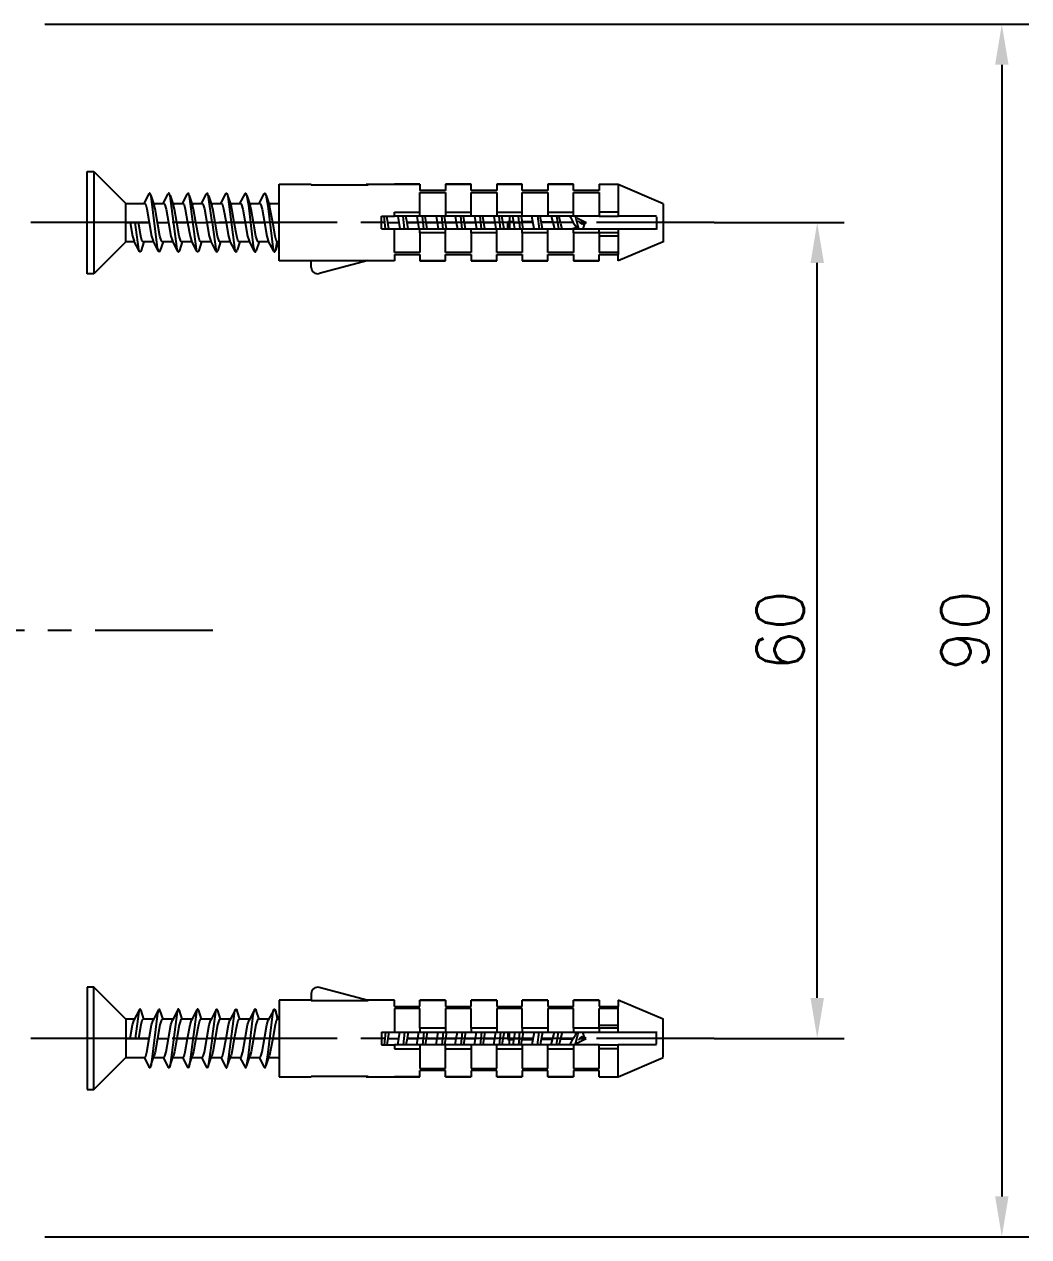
# Model space of a CAD drawing. Extents: x 6213 to 6633, y -3703 to -3406.
# Drawn here: x 6395.8 to 6470.4, y -3618.2 to -3528.2 of the extents above; entities that cross this region are included whole.
import ezdxf

# ---------------------------------------------------------------- set-up
doc = ezdxf.new("R2010")
doc.units = 0
doc.header["$LTSCALE"] = 7
doc.header["$MEASUREMENT"] = 0
doc.linetypes.add('CENTER', pattern=[2, 1.25, -0.25, 0.25, -0.25])
doc.layers.get('0').update_dxf_attribs({"color": 2, "linetype": 'CONTINUOUS'})
for name, color, linetype in [('CENTER', 1, 'CENTER'), ('D', 2, 'CONTINUOUS'), ('IGES_LEVEL_0_-_VISIBLE', 253, 'CONTINUOUS'), ('IGES_LEVEL_0_-_VISIBLETAN2', 253, 'CONTINUOUS')]:
    doc.layers.add(name, color=color, linetype=linetype)
doc.styles.add('GHS', font='romans', dxfattribs={"bigfont": 'ghs'})

msp = doc.modelspace()

# ---------------------------------------------------------------- linework, layer by layer
at = {"color": 1, "linetype": 'CENTER'}
for p, q in [((6447.078, -3542.917), (6380.934, -3542.917)), ((6447.078, -3603.474), (6380.934, -3603.474))]:
    msp.add_line(p, q, dxfattribs=at)
at = {"layer": 'CENTER'}
msp.add_line((6409.853, -3573.196), (6275.77, -3573.196), dxfattribs=at)
at = {"layer": 'D'}
for p, q in [((6397.369, -3528.196), (6470.434, -3528.196)), ((6468.434, -3531.196), (6468.434, -3615.196)), ((6447.078, -3542.917), (6456.726, -3542.917)), ((6454.726, -3600.474), (6454.726, -3545.917)), ((6447.078, -3603.474), (6456.726, -3603.474)), ((6397.369, -3618.196), (6470.434, -3618.196))]:
    msp.add_line(p, q, dxfattribs=at)
for points in [[(6467.934, -3531.196), (6468.934, -3531.196), (6468.434, -3528.196)], [(6454.226, -3545.917), (6455.226, -3545.917), (6454.726, -3542.917)], [(6454.226, -3600.474), (6455.226, -3600.474), (6454.726, -3603.474)], [(6467.934, -3615.196), (6468.934, -3615.196), (6468.434, -3618.196)]]:
    msp.add_solid(points, dxfattribs=at)
at = {"layer": 'IGES_LEVEL_0_-_VISIBLE', "color": 0}
for p, q in [((6400.528, -3539.117), (6401.003, -3539.117)), ((6400.528, -3546.717), (6400.528, -3539.117)), ((6401.003, -3539.117), (6403.378, -3541.492)), ((6401.003, -3539.117), (6401.003, -3546.717)), ((6414.778, -3540.067), (6417.153, -3540.067)), ((6414.778, -3545.767), (6414.778, -3540.067)), ((6417.153, -3540.107), (6421.385, -3540.107)), ((6421.236, -3540.067), (6425.228, -3540.067)), ((6425.228, -3540.07), (6423.328, -3540.07)), ((6425.228, -3540.067), (6425.228, -3540.542)), ((6427.128, -3540.542), (6425.228, -3540.542)), ((6427.128, -3540.067), (6429.028, -3540.067)), ((6427.128, -3540.067), (6427.128, -3540.542)), ((6429.028, -3540.07), (6427.128, -3540.07)), ((6429.028, -3540.542), (6429.028, -3540.067)), ((6430.928, -3540.542), (6429.028, -3540.542)), ((6430.928, -3540.067), (6432.828, -3540.067)), ((6430.928, -3540.067), (6430.928, -3540.542)), ((6432.828, -3540.07), (6430.928, -3540.07)), ((6432.828, -3540.542), (6432.828, -3540.067)), ((6434.728, -3540.542), (6432.828, -3540.542)), ((6434.728, -3540.067), (6436.628, -3540.067)), ((6434.728, -3540.067), (6434.728, -3540.542)), ((6436.628, -3540.07), (6434.728, -3540.07)), ((6436.628, -3540.542), (6436.628, -3540.067)), ((6438.528, -3540.542), (6436.628, -3540.542)), ((6438.528, -3540.067), (6439.953, -3540.067)), ((6438.528, -3540.067), (6438.528, -3540.542)), ((6438.528, -3540.07), (6439.953, -3540.07)), ((6439.953, -3540.067), (6443.278, -3541.492)), ((6439.953, -3540.067), (6439.953, -3542.153)), ((6403.378, -3541.492), (6404.773, -3541.492)), ((6403.378, -3542.917), (6403.378, -3541.492)), ((6403.378, -3541.492), (6404.773, -3541.492)), ((6403.378, -3542.917), (6403.378, -3541.492)), ((6404.738, -3541.492), (6405.113, -3540.78)), ((6404.738, -3541.492), (6405.113, -3540.78)), ((6405.249, -3540.9), (6405.498, -3541.659)), ((6405.442, -3541.492), (6406.198, -3541.492)), ((6406.164, -3541.492), (6406.54, -3540.776)), ((6406.674, -3540.902), (6406.923, -3541.661)), ((6406.866, -3541.492), (6407.623, -3541.492)), ((6407.589, -3541.492), (6407.964, -3540.78)), ((6408.1, -3540.901), (6408.347, -3541.657)), ((6408.292, -3541.492), (6409.048, -3541.492)), ((6409.013, -3541.492), (6409.388, -3540.781)), ((6409.791, -3542.917), (6409.511, -3540.857)), ((6409.525, -3540.9), (6409.773, -3541.657)), ((6409.717, -3541.492), (6410.473, -3541.492)), ((6410.438, -3541.492), (6410.813, -3540.78)), ((6410.949, -3540.899), (6411.198, -3541.659)), ((6411.142, -3541.492), (6411.898, -3541.492)), ((6411.864, -3541.492), (6412.24, -3540.776)), ((6412.374, -3540.902), (6412.623, -3541.661)), ((6412.566, -3541.492), (6413.323, -3541.492)), ((6413.289, -3541.492), (6413.664, -3540.78)), ((6413.8, -3540.901), (6414.047, -3541.657)), ((6413.992, -3541.492), (6414.748, -3541.492)), ((6414.748, -3541.492), (6414.778, -3541.505)), ((6425.228, -3540.685), (6427.128, -3540.685)), ((6425.228, -3542.153), (6425.228, -3540.685)), ((6427.128, -3540.685), (6427.128, -3542.153)), ((6429.028, -3540.685), (6430.928, -3540.685)), ((6429.028, -3542.153), (6429.028, -3540.685)), ((6430.928, -3540.685), (6430.928, -3542.153)), ((6432.828, -3540.685), (6434.728, -3540.685)), ((6432.828, -3542.153), (6432.828, -3540.685)), ((6434.728, -3540.685), (6434.728, -3542.153)), ((6436.628, -3540.685), (6438.528, -3540.685)), ((6436.628, -3542.153), (6436.628, -3540.685)), ((6438.528, -3540.685), (6438.528, -3542.153)), ((6423.328, -3542.442), (6423.328, -3542.153)), ((6423.328, -3542.153), (6425.228, -3542.153)), ((6425.228, -3542.442), (6425.228, -3542.153)), ((6427.128, -3542.153), (6429.028, -3542.153)), ((6427.128, -3542.153), (6427.128, -3542.442)), ((6429.028, -3542.442), (6429.028, -3542.153)), ((6430.928, -3542.153), (6432.828, -3542.153)), ((6430.928, -3542.153), (6430.928, -3542.442)), ((6432.828, -3542.442), (6432.828, -3542.153)), ((6434.728, -3542.153), (6436.628, -3542.153)), ((6434.728, -3542.153), (6434.728, -3542.442)), ((6436.628, -3542.442), (6436.628, -3542.153)), ((6439.953, -3542.153), (6438.528, -3542.153)), ((6438.528, -3542.153), (6438.528, -3542.442)), ((6439.953, -3542.153), (6439.953, -3542.442)), ((6443.278, -3541.532), (6443.278, -3544.382)), ((6403.378, -3544.342), (6403.378, -3542.917)), ((6403.378, -3544.342), (6403.378, -3542.917)), ((6403.704, -3542.917), (6404.319, -3542.917)), ((6404.091, -3542.918), (6403.704, -3542.917)), ((6403.704, -3542.917), (6404.319, -3542.917)), ((6404.091, -3542.918), (6403.704, -3542.917)), ((6404.319, -3542.917), (6404.091, -3542.918)), ((6404.319, -3542.917), (6404.091, -3542.918)), ((6409.791, -3542.917), (6410.1, -3545.053)), ((6422.378, -3543.392), (6422.378, -3542.442)), ((6422.378, -3542.442), (6423.328, -3542.442)), ((6422.665, -3543.392), (6422.566, -3542.442)), ((6422.844, -3542.917), (6422.766, -3542.442)), ((6422.921, -3543.392), (6422.844, -3542.917)), ((6425.228, -3542.442), (6423.328, -3542.442)), ((6423.577, -3542.442), (6423.654, -3542.917)), ((6423.654, -3542.917), (6423.731, -3543.392)), ((6424.09, -3543.392), (6423.991, -3542.442)), ((6424.269, -3542.917), (6424.191, -3542.442)), ((6424.346, -3543.392), (6424.269, -3542.917)), ((6425.002, -3542.442), (6425.079, -3542.917)), ((6425.079, -3542.917), (6425.156, -3543.392)), ((6427.128, -3542.442), (6425.228, -3542.442)), ((6425.515, -3543.392), (6425.416, -3542.442)), ((6425.694, -3542.917), (6425.616, -3542.442)), ((6425.771, -3543.392), (6425.694, -3542.917)), ((6426.427, -3542.442), (6426.504, -3542.917)), ((6426.504, -3542.917), (6426.581, -3543.392)), ((6426.891, -3542.918), (6426.841, -3542.442)), ((6426.94, -3543.392), (6426.891, -3542.918)), ((6427.119, -3542.917), (6427.041, -3542.442)), ((6427.196, -3543.392), (6427.119, -3542.917)), ((6429.028, -3542.442), (6427.128, -3542.442)), ((6427.852, -3542.442), (6427.929, -3542.917)), ((6427.929, -3542.917), (6428.006, -3543.392)), ((6428.365, -3543.392), (6428.266, -3542.442)), ((6428.544, -3542.917), (6428.466, -3542.442)), ((6428.621, -3543.392), (6428.544, -3542.917)), ((6430.928, -3542.442), (6429.028, -3542.442)), ((6429.277, -3542.442), (6429.354, -3542.917)), ((6429.354, -3542.917), (6429.431, -3543.392)), ((6429.79, -3543.392), (6429.691, -3542.442)), ((6429.969, -3542.917), (6429.891, -3542.442)), ((6430.046, -3543.392), (6429.969, -3542.917)), ((6430.702, -3542.442), (6430.779, -3542.917)), ((6430.779, -3542.917), (6430.856, -3543.392)), ((6432.828, -3542.442), (6430.928, -3542.442)), ((6431.215, -3543.392), (6431.116, -3542.442)), ((6431.759, -3543.392), (6431.759, -3542.828)), ((6431.759, -3542.828), (6432.19, -3542.828)), ((6431.878, -3542.917), (6431.878, -3543.392)), ((6432.204, -3542.917), (6431.878, -3542.917)), ((6432.204, -3542.917), (6432.127, -3542.442)), ((6432.281, -3543.392), (6432.204, -3542.917)), ((6432.591, -3542.917), (6432.541, -3542.442)), ((6432.591, -3542.917), (6432.64, -3543.392)), ((6432.741, -3542.442), (6432.819, -3542.917)), ((6432.805, -3542.83), (6433.615, -3542.836)), ((6433.629, -3542.917), (6432.819, -3542.917)), ((6432.896, -3543.392), (6432.819, -3542.917)), ((6434.728, -3542.442), (6432.828, -3542.442)), ((6433.715, -3543.392), (6433.545, -3542.442)), ((6433.963, -3542.442), (6434.068, -3543.392)), ((6434.329, -3543.392), (6434.16, -3542.442)), ((6434.231, -3542.842), (6435.076, -3542.855)), ((6435.091, -3542.917), (6434.244, -3542.917)), ((6436.628, -3542.442), (6434.728, -3542.442)), ((6434.977, -3542.442), (6435.091, -3542.917)), ((6435.091, -3542.917), (6435.214, -3543.392)), ((6435.376, -3542.442), (6435.507, -3543.392)), ((6435.656, -3542.866), (6436.583, -3542.887)), ((6436.598, -3542.917), (6435.669, -3542.917)), ((6436.851, -3543.274), (6436.58, -3543.392)), ((6436.598, -3542.917), (6436.746, -3543.146)), ((6438.528, -3542.442), (6436.628, -3542.442)), ((6436.936, -3543.392), (6436.746, -3543.146)), ((6436.871, -3542.569), (6437.578, -3542.917)), ((6437, -3542.802), (6436.994, -3542.792)), ((6437.089, -3542.917), (6437, -3542.802)), ((6437.076, -3542.901), (6437.577, -3542.917)), ((6437.577, -3542.917), (6437.089, -3542.917)), ((6437.434, -3542.993), (6437.314, -3543.392)), ((6437.578, -3542.917), (6437.434, -3542.993)), ((6438.528, -3542.442), (6439.953, -3542.442)), ((6442.803, -3542.442), (6439.953, -3542.442)), ((6442.803, -3542.482), (6442.803, -3543.432)), ((6422.378, -3543.392), (6423.328, -3543.392)), ((6423.328, -3545.149), (6423.328, -3543.392)), ((6423.328, -3543.392), (6425.228, -3543.392)), ((6425.228, -3543.682), (6425.228, -3543.392)), ((6425.228, -3543.392), (6427.128, -3543.392)), ((6425.228, -3543.682), (6425.228, -3545.149)), ((6427.128, -3543.682), (6425.228, -3543.682)), ((6427.128, -3543.682), (6427.128, -3543.392)), ((6427.128, -3543.392), (6429.028, -3543.392)), ((6427.128, -3545.149), (6427.128, -3543.682)), ((6429.028, -3543.682), (6429.028, -3543.392)), ((6429.028, -3543.392), (6430.928, -3543.392)), ((6429.028, -3543.682), (6429.028, -3545.149)), ((6430.928, -3543.682), (6429.028, -3543.682)), ((6430.928, -3543.682), (6430.928, -3543.392)), ((6430.928, -3543.392), (6432.828, -3543.392)), ((6430.928, -3545.149), (6430.928, -3543.682)), ((6432.828, -3543.682), (6432.828, -3543.392)), ((6432.828, -3543.392), (6434.728, -3543.392)), ((6432.828, -3543.682), (6432.828, -3545.149)), ((6434.728, -3543.682), (6432.828, -3543.682)), ((6434.728, -3543.682), (6434.728, -3543.392)), ((6434.728, -3543.392), (6436.628, -3543.392)), ((6434.728, -3545.149), (6434.728, -3543.682)), ((6436.628, -3543.682), (6436.628, -3543.392)), ((6436.628, -3543.392), (6438.528, -3543.392)), ((6436.628, -3543.682), (6436.628, -3545.149)), ((6438.528, -3543.682), (6436.628, -3543.682)), ((6438.528, -3543.682), (6438.528, -3543.392)), ((6438.528, -3543.392), (6439.953, -3543.392)), ((6438.528, -3543.682), (6438.528, -3543.913)), ((6439.953, -3543.682), (6438.528, -3543.682)), ((6438.528, -3543.913), (6438.528, -3545.149)), ((6438.528, -3543.913), (6439.953, -3543.913)), ((6439.953, -3543.392), (6439.953, -3543.682)), ((6439.953, -3543.392), (6442.803, -3543.392)), ((6439.953, -3543.682), (6439.953, -3543.913)), ((6439.953, -3543.913), (6439.953, -3545.149)), ((6403.378, -3544.342), (6401.003, -3546.717)), ((6403.378, -3544.342), (6401.003, -3546.717)), ((6404.026, -3544.342), (6403.378, -3544.342)), ((6404.026, -3544.342), (6403.378, -3544.342)), ((6404.4, -3545.053), (6403.99, -3544.275)), ((6404.4, -3545.053), (6403.99, -3544.275)), ((6404.73, -3544.342), (6404.523, -3544.979)), ((6404.73, -3544.342), (6404.523, -3544.979)), ((6405.451, -3544.342), (6404.675, -3544.342)), ((6405.451, -3544.342), (6404.675, -3544.342)), ((6405.826, -3545.057), (6405.417, -3544.278)), ((6406.155, -3544.342), (6405.948, -3544.977)), ((6406.877, -3544.342), (6406.1, -3544.342)), ((6407.248, -3545.049), (6406.842, -3544.276)), ((6407.58, -3544.342), (6407.371, -3544.982)), ((6408.302, -3544.342), (6407.525, -3544.342)), ((6408.67, -3545.042), (6408.265, -3544.274)), ((6409.005, -3544.342), (6408.797, -3544.981)), ((6409.726, -3544.342), (6408.95, -3544.342)), ((6410.1, -3545.053), (6409.69, -3544.275)), ((6410.43, -3544.342), (6410.223, -3544.979)), ((6411.151, -3544.342), (6410.375, -3544.342)), ((6411.526, -3545.057), (6411.117, -3544.278)), ((6411.855, -3544.342), (6411.648, -3544.977)), ((6412.577, -3544.342), (6411.8, -3544.342)), ((6412.948, -3545.05), (6412.542, -3544.276)), ((6413.28, -3544.342), (6413.071, -3544.982)), ((6414.002, -3544.342), (6413.225, -3544.342)), ((6414.369, -3545.041), (6413.965, -3544.274)), ((6414.705, -3544.342), (6414.497, -3544.981)), ((6414.778, -3544.342), (6414.65, -3544.342)), ((6443.278, -3544.342), (6439.953, -3545.767)), ((6417.153, -3545.767), (6414.778, -3545.767)), ((6417.153, -3546.242), (6417.153, -3545.727)), ((6417.153, -3545.727), (6421.385, -3545.727)), ((6421.385, -3545.727), (6417.751, -3546.701)), ((6423.328, -3545.767), (6421.236, -3545.767)), ((6425.228, -3545.149), (6423.328, -3545.149)), ((6423.328, -3545.292), (6423.328, -3545.767)), ((6423.328, -3545.292), (6425.228, -3545.292)), ((6425.228, -3545.292), (6425.228, -3545.767)), ((6425.228, -3545.765), (6427.128, -3545.765)), ((6427.128, -3545.767), (6425.228, -3545.767)), ((6429.028, -3545.149), (6427.128, -3545.149)), ((6427.128, -3545.292), (6429.028, -3545.292)), ((6427.128, -3545.767), (6427.128, -3545.292)), ((6429.028, -3545.292), (6429.028, -3545.767)), ((6429.028, -3545.765), (6430.928, -3545.765)), ((6430.928, -3545.767), (6429.028, -3545.767)), ((6432.828, -3545.149), (6430.928, -3545.149)), ((6430.928, -3545.767), (6430.928, -3545.292)), ((6430.928, -3545.292), (6432.828, -3545.292)), ((6432.828, -3545.292), (6432.828, -3545.767)), ((6432.828, -3545.765), (6434.728, -3545.765)), ((6434.728, -3545.767), (6432.828, -3545.767)), ((6436.628, -3545.149), (6434.728, -3545.149)), ((6434.728, -3545.767), (6434.728, -3545.292)), ((6434.728, -3545.292), (6436.628, -3545.292)), ((6436.628, -3545.292), (6436.628, -3545.767)), ((6436.628, -3545.765), (6438.528, -3545.765)), ((6438.528, -3545.767), (6436.628, -3545.767)), ((6439.953, -3545.149), (6438.528, -3545.149)), ((6438.528, -3545.292), (6439.953, -3545.292)), ((6438.528, -3545.767), (6438.528, -3545.292)), ((6439.953, -3545.149), (6439.953, -3545.292)), ((6439.953, -3545.767), (6439.953, -3545.292)), ((6401.003, -3546.717), (6400.528, -3546.717)), ((6401.003, -3546.717), (6400.528, -3546.717)), ((6401.003, -3599.674), (6400.528, -3599.674)), ((6401.003, -3599.674), (6400.528, -3599.674)), ((6400.528, -3599.674), (6400.528, -3607.274)), ((6403.378, -3602.049), (6401.003, -3599.674)), ((6403.378, -3602.049), (6401.003, -3599.674)), ((6401.003, -3607.274), (6401.003, -3599.674)), ((6421.385, -3600.664), (6417.751, -3599.691)), ((6417.153, -3600.624), (6414.778, -3600.624)), ((6414.778, -3600.624), (6414.778, -3606.324)), ((6417.153, -3600.149), (6417.153, -3600.664)), ((6417.153, -3600.664), (6421.385, -3600.664)), ((6423.328, -3600.624), (6421.236, -3600.624)), ((6423.328, -3601.099), (6423.328, -3600.624)), ((6427.128, -3600.624), (6425.228, -3600.624)), ((6425.228, -3601.099), (6425.228, -3600.624)), ((6425.228, -3600.627), (6427.128, -3600.627)), ((6427.128, -3600.624), (6427.128, -3601.099)), ((6430.928, -3600.624), (6429.028, -3600.624)), ((6429.028, -3601.099), (6429.028, -3600.624)), ((6429.028, -3600.627), (6430.928, -3600.627)), ((6430.928, -3600.624), (6430.928, -3601.099)), ((6434.728, -3600.624), (6432.828, -3600.624)), ((6432.828, -3601.099), (6432.828, -3600.624)), ((6432.828, -3600.627), (6434.728, -3600.627)), ((6434.728, -3600.624), (6434.728, -3601.099)), ((6438.528, -3600.624), (6436.628, -3600.624)), ((6436.628, -3601.099), (6436.628, -3600.624)), ((6436.628, -3600.627), (6438.528, -3600.627)), ((6438.528, -3600.624), (6438.528, -3601.099)), ((6443.278, -3602.049), (6439.953, -3600.624)), ((6439.953, -3600.624), (6439.953, -3601.099)), ((6404.4, -3601.338), (6403.99, -3602.117)), ((6404.4, -3601.338), (6403.99, -3602.117)), ((6404.73, -3602.049), (6404.523, -3601.412)), ((6404.73, -3602.049), (6404.523, -3601.412)), ((6405.826, -3601.334), (6405.417, -3602.113)), ((6406.155, -3602.049), (6405.948, -3601.415)), ((6407.248, -3601.343), (6406.842, -3602.115)), ((6407.58, -3602.049), (6407.371, -3601.41)), ((6408.67, -3601.349), (6408.265, -3602.117)), ((6409.005, -3602.049), (6408.797, -3601.41)), ((6410.1, -3601.338), (6409.69, -3602.117)), ((6409.791, -3603.474), (6410.1, -3601.339)), ((6410.43, -3602.049), (6410.223, -3601.412)), ((6411.526, -3601.335), (6411.117, -3602.113)), ((6411.855, -3602.049), (6411.648, -3601.415)), ((6412.948, -3601.342), (6412.542, -3602.115)), ((6413.28, -3602.049), (6413.071, -3601.41)), ((6414.369, -3601.351), (6413.965, -3602.117)), ((6414.705, -3602.049), (6414.497, -3601.41)), ((6423.328, -3601.099), (6425.228, -3601.099)), ((6423.328, -3601.242), (6423.328, -3602.999)), ((6425.228, -3601.242), (6423.328, -3601.242)), ((6425.228, -3602.71), (6425.228, -3601.242)), ((6427.128, -3601.099), (6429.028, -3601.099)), ((6427.128, -3601.242), (6427.128, -3602.71)), ((6429.028, -3601.242), (6427.128, -3601.242)), ((6429.028, -3602.71), (6429.028, -3601.242)), ((6430.928, -3601.099), (6432.828, -3601.099)), ((6430.928, -3601.242), (6430.928, -3602.71)), ((6432.828, -3601.242), (6430.928, -3601.242)), ((6432.828, -3602.71), (6432.828, -3601.242)), ((6434.728, -3601.099), (6436.628, -3601.099)), ((6434.728, -3601.242), (6434.728, -3602.71)), ((6436.628, -3601.242), (6434.728, -3601.242)), ((6436.628, -3602.71), (6436.628, -3601.242)), ((6438.528, -3601.099), (6439.953, -3601.099)), ((6438.528, -3602.479), (6438.528, -3601.242)), ((6439.953, -3601.242), (6438.528, -3601.242)), ((6439.953, -3601.242), (6439.953, -3601.099)), ((6439.953, -3602.479), (6439.953, -3601.242)), ((6404.026, -3602.049), (6403.378, -3602.049)), ((6403.378, -3602.049), (6403.378, -3603.474)), ((6404.026, -3602.049), (6403.378, -3602.049)), ((6403.378, -3602.049), (6403.378, -3603.474)), ((6405.451, -3602.049), (6404.675, -3602.049)), ((6405.451, -3602.049), (6404.675, -3602.049)), ((6406.877, -3602.049), (6406.1, -3602.049)), ((6408.302, -3602.049), (6407.525, -3602.049)), ((6409.726, -3602.049), (6408.95, -3602.049)), ((6411.151, -3602.049), (6410.375, -3602.049)), ((6412.577, -3602.049), (6411.8, -3602.049)), ((6414.002, -3602.049), (6413.225, -3602.049)), ((6414.778, -3602.049), (6414.65, -3602.049)), ((6438.528, -3602.479), (6439.953, -3602.479)), ((6438.528, -3602.71), (6438.528, -3602.479)), ((6439.953, -3602.71), (6439.953, -3602.479)), ((6443.278, -3604.86), (6443.278, -3602.01)), ((6403.378, -3603.474), (6403.378, -3604.899)), ((6403.378, -3603.474), (6403.378, -3604.899)), ((6403.704, -3603.474), (6404.319, -3603.474)), ((6404.091, -3603.474), (6403.704, -3603.474)), ((6403.704, -3603.474), (6404.319, -3603.474)), ((6404.091, -3603.474), (6403.704, -3603.474)), ((6404.319, -3603.474), (6404.091, -3603.474)), ((6404.319, -3603.474), (6404.091, -3603.474)), ((6409.791, -3603.474), (6409.511, -3605.534)), ((6422.378, -3602.999), (6423.328, -3602.999)), ((6422.378, -3602.999), (6422.378, -3603.949)), ((6422.665, -3602.999), (6422.566, -3603.949)), ((6422.844, -3603.474), (6422.766, -3603.949)), ((6422.921, -3602.999), (6422.844, -3603.474)), ((6423.328, -3602.999), (6425.228, -3602.999)), ((6423.577, -3603.949), (6423.654, -3603.474)), ((6423.654, -3603.474), (6423.731, -3602.999)), ((6424.09, -3602.999), (6423.991, -3603.949)), ((6424.269, -3603.474), (6424.191, -3603.949)), ((6424.346, -3602.999), (6424.269, -3603.474)), ((6425.002, -3603.949), (6425.079, -3603.474)), ((6425.079, -3603.474), (6425.156, -3602.999)), ((6425.228, -3602.71), (6425.228, -3602.999)), ((6427.128, -3602.71), (6425.228, -3602.71)), ((6425.228, -3602.999), (6427.128, -3602.999)), ((6425.515, -3602.999), (6425.416, -3603.949)), ((6425.694, -3603.474), (6425.616, -3603.949)), ((6425.771, -3602.999), (6425.694, -3603.474)), ((6426.427, -3603.949), (6426.504, -3603.475)), ((6426.504, -3603.475), (6426.581, -3602.999)), ((6426.891, -3603.473), (6426.841, -3603.949)), ((6426.94, -3602.999), (6426.891, -3603.473)), ((6427.119, -3603.474), (6427.041, -3603.949)), ((6427.196, -3602.999), (6427.119, -3603.474)), ((6427.128, -3602.71), (6427.128, -3602.999)), ((6427.128, -3602.999), (6429.028, -3602.999)), ((6427.852, -3603.949), (6427.929, -3603.474)), ((6427.929, -3603.474), (6428.006, -3602.999)), ((6428.365, -3602.999), (6428.266, -3603.949)), ((6428.544, -3603.474), (6428.466, -3603.949)), ((6428.621, -3602.999), (6428.544, -3603.474)), ((6429.028, -3602.71), (6429.028, -3602.999)), ((6430.928, -3602.71), (6429.028, -3602.71)), ((6429.028, -3602.999), (6430.928, -3602.999)), ((6429.277, -3603.949), (6429.354, -3603.474)), ((6429.354, -3603.474), (6429.431, -3602.999)), ((6429.79, -3602.999), (6429.691, -3603.949)), ((6429.969, -3603.474), (6429.891, -3603.949)), ((6430.046, -3602.999), (6429.969, -3603.474)), ((6430.702, -3603.949), (6430.779, -3603.474)), ((6430.779, -3603.474), (6430.856, -3602.999)), ((6430.928, -3602.71), (6430.928, -3602.999)), ((6430.928, -3602.999), (6432.828, -3602.999)), ((6431.215, -3602.999), (6431.116, -3603.949)), ((6431.759, -3602.999), (6431.759, -3603.564)), ((6431.759, -3603.564), (6432.19, -3603.564)), ((6431.878, -3603.474), (6431.878, -3602.999)), ((6432.204, -3603.474), (6431.878, -3603.474)), ((6432.204, -3603.475), (6432.127, -3603.949)), ((6432.281, -3602.999), (6432.204, -3603.474)), ((6432.591, -3603.474), (6432.541, -3603.949)), ((6432.591, -3603.474), (6432.64, -3602.999)), ((6432.741, -3603.949), (6432.819, -3603.474)), ((6432.805, -3603.562), (6433.615, -3603.556)), ((6432.896, -3602.999), (6432.819, -3603.474)), ((6433.629, -3603.474), (6432.819, -3603.474)), ((6432.828, -3602.71), (6432.828, -3602.999)), ((6434.728, -3602.71), (6432.828, -3602.71)), ((6432.828, -3602.999), (6434.728, -3602.999)), ((6433.715, -3602.999), (6433.545, -3603.949)), ((6433.963, -3603.949), (6434.068, -3602.999)), ((6434.329, -3602.999), (6434.16, -3603.949)), ((6434.231, -3603.549), (6435.076, -3603.537)), ((6435.091, -3603.474), (6434.244, -3603.474)), ((6434.728, -3602.71), (6434.728, -3602.999)), ((6434.728, -3602.999), (6436.628, -3602.999)), ((6434.977, -3603.949), (6435.091, -3603.474)), ((6435.091, -3603.474), (6435.214, -3602.999)), ((6435.376, -3603.949), (6435.507, -3602.999)), ((6435.656, -3603.526), (6436.583, -3603.504)), ((6436.598, -3603.474), (6435.669, -3603.474)), ((6436.851, -3603.117), (6436.58, -3602.999)), ((6436.598, -3603.474), (6436.746, -3603.246)), ((6436.628, -3602.71), (6436.628, -3602.999)), ((6438.528, -3602.71), (6436.628, -3602.71)), ((6436.628, -3602.999), (6438.528, -3602.999)), ((6436.936, -3602.999), (6436.746, -3603.246)), ((6436.871, -3603.823), (6437.578, -3603.474)), ((6437, -3603.59), (6436.994, -3603.599)), ((6437.089, -3603.474), (6437, -3603.59)), ((6437.076, -3603.49), (6437.577, -3603.474)), ((6437.577, -3603.474), (6437.089, -3603.474)), ((6437.434, -3603.399), (6437.314, -3602.999)), ((6437.578, -3603.474), (6437.434, -3603.399)), ((6438.528, -3602.71), (6438.528, -3602.999)), ((6439.953, -3602.71), (6438.528, -3602.71)), ((6438.528, -3602.999), (6439.953, -3602.999)), ((6439.953, -3602.999), (6439.953, -3602.71)), ((6439.953, -3602.999), (6442.803, -3602.999)), ((6442.803, -3603.91), (6442.803, -3602.96)), ((6422.378, -3603.949), (6423.328, -3603.949)), ((6423.328, -3603.949), (6423.328, -3604.239)), ((6425.228, -3603.949), (6423.328, -3603.949)), ((6423.328, -3604.239), (6425.228, -3604.239)), ((6427.128, -3603.949), (6425.228, -3603.949)), ((6425.228, -3603.949), (6425.228, -3604.239)), ((6425.228, -3604.239), (6425.228, -3605.707)), ((6429.028, -3603.949), (6427.128, -3603.949)), ((6427.128, -3604.239), (6427.128, -3603.949)), ((6427.128, -3604.239), (6429.028, -3604.239)), ((6427.128, -3605.707), (6427.128, -3604.239)), ((6430.928, -3603.949), (6429.028, -3603.949)), ((6429.028, -3603.949), (6429.028, -3604.239)), ((6429.028, -3604.239), (6429.028, -3605.707)), ((6432.828, -3603.949), (6430.928, -3603.949)), ((6430.928, -3604.239), (6430.928, -3603.949)), ((6430.928, -3604.239), (6432.828, -3604.239)), ((6430.928, -3605.707), (6430.928, -3604.239)), ((6434.728, -3603.949), (6432.828, -3603.949)), ((6432.828, -3603.949), (6432.828, -3604.239)), ((6432.828, -3604.239), (6432.828, -3605.707)), ((6436.628, -3603.949), (6434.728, -3603.949)), ((6434.728, -3604.239), (6434.728, -3603.949)), ((6434.728, -3604.239), (6436.628, -3604.239)), ((6434.728, -3605.707), (6434.728, -3604.239)), ((6438.528, -3603.949), (6436.628, -3603.949)), ((6436.628, -3603.949), (6436.628, -3604.239)), ((6436.628, -3604.239), (6436.628, -3605.707)), ((6438.528, -3603.949), (6439.953, -3603.949)), ((6438.528, -3604.239), (6438.528, -3603.949)), ((6439.953, -3604.239), (6438.528, -3604.239)), ((6438.528, -3605.707), (6438.528, -3604.239)), ((6439.953, -3604.239), (6439.953, -3603.949)), ((6442.803, -3603.949), (6439.953, -3603.949)), ((6439.953, -3606.324), (6439.953, -3604.239)), ((6401.003, -3607.274), (6403.378, -3604.899)), ((6403.378, -3604.899), (6404.773, -3604.899)), ((6403.378, -3604.899), (6404.773, -3604.899)), ((6404.738, -3604.899), (6405.113, -3605.612)), ((6404.738, -3604.899), (6405.113, -3605.612)), ((6405.249, -3605.492), (6405.498, -3604.732)), ((6405.442, -3604.899), (6406.198, -3604.899)), ((6406.164, -3604.899), (6406.54, -3605.616)), ((6406.674, -3605.49), (6406.923, -3604.73)), ((6406.866, -3604.899), (6407.623, -3604.899)), ((6407.589, -3604.899), (6407.964, -3605.612)), ((6408.1, -3605.491), (6408.347, -3604.734)), ((6408.292, -3604.899), (6409.048, -3604.899)), ((6409.013, -3604.899), (6409.388, -3605.611)), ((6409.525, -3605.491), (6409.773, -3604.734)), ((6409.717, -3604.899), (6410.473, -3604.899)), ((6410.438, -3604.899), (6410.813, -3605.612)), ((6410.949, -3605.492), (6411.198, -3604.732)), ((6411.142, -3604.899), (6411.898, -3604.899)), ((6411.864, -3604.899), (6412.24, -3605.616)), ((6412.374, -3605.49), (6412.623, -3604.73)), ((6412.566, -3604.899), (6413.323, -3604.899)), ((6413.289, -3604.899), (6413.664, -3605.612)), ((6413.8, -3605.491), (6414.047, -3604.734)), ((6413.992, -3604.899), (6414.748, -3604.899)), ((6414.748, -3604.899), (6414.778, -3604.887)), ((6439.953, -3606.324), (6443.278, -3604.899)), ((6417.153, -3606.285), (6421.385, -3606.285)), ((6425.228, -3605.707), (6427.128, -3605.707)), ((6425.228, -3606.324), (6425.228, -3605.849)), ((6427.128, -3605.849), (6425.228, -3605.849)), ((6427.128, -3606.324), (6427.128, -3605.849)), ((6429.028, -3605.707), (6430.928, -3605.707)), ((6430.928, -3605.849), (6429.028, -3605.849)), ((6429.028, -3605.849), (6429.028, -3606.324)), ((6430.928, -3606.324), (6430.928, -3605.849)), ((6432.828, -3605.707), (6434.728, -3605.707)), ((6434.728, -3605.849), (6432.828, -3605.849)), ((6432.828, -3605.849), (6432.828, -3606.324)), ((6434.728, -3606.324), (6434.728, -3605.849)), ((6436.628, -3605.707), (6438.528, -3605.707)), ((6438.528, -3605.849), (6436.628, -3605.849)), ((6436.628, -3605.849), (6436.628, -3606.324)), ((6438.528, -3606.324), (6438.528, -3605.849)), ((6414.778, -3606.324), (6417.153, -3606.324)), ((6421.236, -3606.324), (6425.228, -3606.324)), ((6425.228, -3606.322), (6423.328, -3606.322)), ((6429.028, -3606.322), (6427.128, -3606.322)), ((6427.128, -3606.324), (6429.028, -3606.324)), ((6432.828, -3606.322), (6430.928, -3606.322)), ((6430.928, -3606.324), (6432.828, -3606.324)), ((6436.628, -3606.322), (6434.728, -3606.322)), ((6434.728, -3606.324), (6436.628, -3606.324)), ((6438.528, -3606.322), (6439.953, -3606.322)), ((6438.528, -3606.324), (6439.953, -3606.324)), ((6400.528, -3607.274), (6401.003, -3607.274))]:
    msp.add_line(p, q, dxfattribs=at)
for points in [[(6404.774, -3541.492), (6404.779, -3541.493), (6404.785, -3541.494), (6404.79, -3541.497), (6404.796, -3541.5), (6404.801, -3541.504), (6404.807, -3541.508), (6404.818, -3541.521), (6404.829, -3541.536), (6404.84, -3541.554), (6404.862, -3541.601), (6404.95, -3541.905), (6405.129, -3542.917)], [(6404.774, -3541.492), (6404.779, -3541.493), (6404.785, -3541.494), (6404.79, -3541.497), (6404.796, -3541.5), (6404.801, -3541.504), (6404.807, -3541.508), (6404.818, -3541.521), (6404.829, -3541.536), (6404.84, -3541.554), (6404.862, -3541.601), (6404.95, -3541.905), (6405.129, -3542.917)], [(6405.826, -3545.057), (6405.805, -3545.008), (6405.752, -3544.799), (6405.262, -3540.952), (6405.241, -3540.873), (6405.213, -3540.796), (6405.201, -3540.772), (6405.194, -3540.761), (6405.186, -3540.751), (6405.181, -3540.746), (6405.176, -3540.741), (6405.173, -3540.74), (6405.17, -3540.738), (6405.167, -3540.737), (6405.164, -3540.736), (6405.16, -3540.736), (6405.157, -3540.736), (6405.154, -3540.736), (6405.15, -3540.737), (6405.147, -3540.739), (6405.144, -3540.74), (6405.138, -3540.744), (6405.134, -3540.748), (6405.13, -3540.752), (6405.113, -3540.78)], [(6406.198, -3541.492), (6406.203, -3541.493), (6406.209, -3541.494), (6406.215, -3541.496), (6406.22, -3541.499), (6406.226, -3541.503), (6406.231, -3541.508), (6406.242, -3541.52), (6406.254, -3541.535), (6406.265, -3541.554), (6406.287, -3541.601), (6406.376, -3541.911), (6406.554, -3542.917)], [(6407.371, -3544.982), (6407.345, -3545.051), (6407.335, -3545.069), (6407.329, -3545.078), (6407.323, -3545.087), (6407.318, -3545.092), (6407.313, -3545.096), (6407.31, -3545.098), (6407.304, -3545.1), (6407.298, -3545.101), (6407.293, -3545.1), (6407.29, -3545.099), (6407.285, -3545.097), (6407.279, -3545.093), (6407.273, -3545.088), (6407.267, -3545.083), (6407.262, -3545.076), (6407.257, -3545.069), (6407.243, -3545.039), (6407.199, -3544.899), (6406.682, -3540.936), (6406.638, -3540.796), (6406.626, -3540.772), (6406.619, -3540.76), (6406.611, -3540.75), (6406.605, -3540.744), (6406.598, -3540.738), (6406.595, -3540.736), (6406.591, -3540.735), (6406.586, -3540.734), (6406.581, -3540.734), (6406.575, -3540.735), (6406.573, -3540.737), (6406.567, -3540.74), (6406.562, -3540.744), (6406.555, -3540.751), (6406.54, -3540.776)], [(6407.623, -3541.492), (6407.628, -3541.493), (6407.634, -3541.494), (6407.64, -3541.496), (6407.645, -3541.499), (6407.651, -3541.503), (6407.656, -3541.508), (6407.668, -3541.52), (6407.679, -3541.536), (6407.69, -3541.555), (6407.712, -3541.602), (6407.802, -3541.917), (6407.979, -3542.917)], [(6408.084, -3540.851), (6408.009, -3540.735), (6407.964, -3540.78)], [(6408.797, -3544.981), (6408.774, -3545.042), (6408.764, -3545.065), (6408.757, -3545.075), (6408.748, -3545.085), (6408.743, -3545.09), (6408.737, -3545.095), (6408.734, -3545.096), (6408.731, -3545.098), (6408.725, -3545.099), (6408.722, -3545.099), (6408.719, -3545.099), (6408.715, -3545.098), (6408.712, -3545.096), (6408.706, -3545.093), (6408.7, -3545.088), (6408.694, -3545.082), (6408.688, -3545.075), (6408.678, -3545.061), (6408.664, -3545.029), (6408.624, -3544.9), (6408.152, -3541.153), (6408.084, -3540.851)], [(6409.048, -3541.492), (6409.054, -3541.493), (6409.059, -3541.494), (6409.065, -3541.496), (6409.07, -3541.499), (6409.076, -3541.503), (6409.081, -3541.508), (6409.092, -3541.52), (6409.103, -3541.535), (6409.114, -3541.553), (6409.136, -3541.599), (6409.224, -3541.902), (6409.404, -3542.917)], [(6409.51, -3540.857), (6409.434, -3540.737), (6409.388, -3540.781)], [(6410.474, -3541.492), (6410.479, -3541.493), (6410.485, -3541.494), (6410.49, -3541.497), (6410.496, -3541.5), (6410.501, -3541.504), (6410.507, -3541.508), (6410.518, -3541.521), (6410.529, -3541.536), (6410.54, -3541.554), (6410.562, -3541.601), (6410.65, -3541.905), (6410.829, -3542.917)], [(6410.812, -3540.78), (6410.827, -3540.756), (6410.833, -3540.748), (6410.838, -3540.744), (6410.846, -3540.738), (6410.852, -3540.736), (6410.857, -3540.735), (6410.859, -3540.735), (6410.864, -3540.736), (6410.868, -3540.737), (6410.873, -3540.739), (6410.876, -3540.741), (6410.879, -3540.744), (6410.885, -3540.749), (6410.895, -3540.762), (6410.915, -3540.801), (6410.931, -3540.841), (6410.966, -3540.971), (6411.489, -3544.957), (6411.505, -3545.008), (6411.526, -3545.057)], [(6411.898, -3541.492), (6411.903, -3541.493), (6411.909, -3541.494), (6411.915, -3541.496), (6411.92, -3541.499), (6411.926, -3541.503), (6411.931, -3541.508), (6411.942, -3541.52), (6411.954, -3541.535), (6411.965, -3541.554), (6411.987, -3541.601), (6412.076, -3541.911), (6412.254, -3542.917)], [(6412.24, -3540.776), (6412.284, -3540.733), (6412.359, -3540.855)], [(6412.36, -3540.855), (6412.498, -3541.634), (6412.846, -3544.632), (6412.917, -3544.964), (6412.932, -3545.011), (6412.952, -3545.058), (6412.964, -3545.077), (6412.971, -3545.086), (6412.975, -3545.09), (6412.979, -3545.094), (6412.984, -3545.097), (6412.992, -3545.1), (6412.998, -3545.101), (6413.001, -3545.101), (6413.004, -3545.1), (6413.007, -3545.099), (6413.01, -3545.098), (6413.013, -3545.096), (6413.018, -3545.092), (6413.023, -3545.087), (6413.03, -3545.078), (6413.036, -3545.069), (6413.045, -3545.051), (6413.071, -3544.982)], [(6413.323, -3541.492), (6413.328, -3541.493), (6413.334, -3541.494), (6413.34, -3541.496), (6413.345, -3541.499), (6413.351, -3541.503), (6413.356, -3541.508), (6413.368, -3541.52), (6413.379, -3541.536), (6413.39, -3541.555), (6413.412, -3541.602), (6413.502, -3541.917), (6413.679, -3542.917)], [(6413.664, -3540.78), (6413.709, -3540.735), (6413.784, -3540.851)], [(6413.784, -3540.852), (6413.927, -3541.669), (6414.333, -3544.935), (6414.352, -3544.997), (6414.377, -3545.057), (6414.387, -3545.074), (6414.393, -3545.082), (6414.4, -3545.089), (6414.404, -3545.092), (6414.408, -3545.095), (6414.415, -3545.098), (6414.417, -3545.099), (6414.421, -3545.099), (6414.424, -3545.099), (6414.428, -3545.098), (6414.431, -3545.097), (6414.435, -3545.096), (6414.438, -3545.094), (6414.444, -3545.09), (6414.451, -3545.083), (6414.457, -3545.076), (6414.466, -3545.059), (6414.488, -3545.008), (6414.515, -3544.919), (6414.619, -3544.329)], [(6405.744, -3542.917), (6405.564, -3541.905), (6405.498, -3541.659)], [(6407.169, -3542.917), (6406.991, -3541.911), (6406.923, -3541.66)], [(6408.594, -3542.917), (6408.417, -3541.917), (6408.347, -3541.656)], [(6410.019, -3542.917), (6409.839, -3541.902), (6409.773, -3541.657)], [(6411.444, -3542.917), (6411.264, -3541.905), (6411.198, -3541.659)], [(6412.869, -3542.917), (6412.691, -3541.911), (6412.623, -3541.66)], [(6414.294, -3542.917), (6414.117, -3541.917), (6414.047, -3541.656)], [(6403.704, -3542.917), (6403.884, -3543.931), (6404, -3544.292)], [(6403.704, -3542.917), (6403.884, -3543.931), (6404, -3544.292)], [(6404.523, -3544.979), (6404.5, -3545.04), (6404.489, -3545.063), (6404.482, -3545.073), (6404.473, -3545.083), (6404.468, -3545.089), (6404.462, -3545.093), (6404.459, -3545.095), (6404.456, -3545.096), (6404.453, -3545.097), (6404.45, -3545.098), (6404.447, -3545.098), (6404.444, -3545.097), (6404.44, -3545.097), (6404.437, -3545.095), (6404.431, -3545.092), (6404.425, -3545.087), (6404.419, -3545.081), (6404.413, -3545.074), (6404.403, -3545.06), (6404.389, -3545.029), (6404.354, -3544.917), (6404.091, -3542.918)], [(6404.523, -3544.979), (6404.5, -3545.04), (6404.489, -3545.063), (6404.482, -3545.073), (6404.473, -3545.083), (6404.468, -3545.089), (6404.462, -3545.093), (6404.459, -3545.095), (6404.456, -3545.096), (6404.453, -3545.097), (6404.45, -3545.098), (6404.447, -3545.098), (6404.444, -3545.097), (6404.44, -3545.097), (6404.437, -3545.095), (6404.431, -3545.092), (6404.425, -3545.087), (6404.419, -3545.081), (6404.413, -3545.074), (6404.403, -3545.06), (6404.389, -3545.029), (6404.354, -3544.917), (6404.091, -3542.918)], [(6404.675, -3544.342), (6404.675, -3544.342), (6404.669, -3544.342), (6404.663, -3544.34), (6404.658, -3544.338), (6404.652, -3544.335), (6404.647, -3544.331), (6404.641, -3544.327), (6404.63, -3544.315), (6404.619, -3544.3), (6404.608, -3544.281), (6404.586, -3544.235), (6404.498, -3543.931), (6404.319, -3542.917)], [(6404.675, -3544.342), (6404.675, -3544.342), (6404.669, -3544.342), (6404.663, -3544.34), (6404.658, -3544.338), (6404.652, -3544.335), (6404.647, -3544.331), (6404.641, -3544.327), (6404.63, -3544.315), (6404.619, -3544.3), (6404.608, -3544.281), (6404.586, -3544.235), (6404.498, -3543.931), (6404.319, -3542.917)], [(6405.129, -3542.917), (6405.305, -3543.917), (6405.417, -3544.278)], [(6406.1, -3544.342), (6406.094, -3544.342), (6406.089, -3544.34), (6406.083, -3544.338), (6406.077, -3544.335), (6406.072, -3544.331), (6406.066, -3544.326), (6406.055, -3544.314), (6406.044, -3544.299), (6406.032, -3544.28), (6406.01, -3544.232), (6405.92, -3543.917), (6405.744, -3542.917)], [(6406.554, -3542.917), (6406.732, -3543.924), (6406.842, -3544.278)], [(6407.525, -3544.342), (6407.519, -3544.342), (6407.513, -3544.34), (6407.508, -3544.338), (6407.502, -3544.335), (6407.497, -3544.331), (6407.491, -3544.327), (6407.48, -3544.314), (6407.469, -3544.299), (6407.458, -3544.28), (6407.436, -3544.234), (6407.347, -3543.924), (6407.169, -3542.917)], [(6407.979, -3542.917), (6408.158, -3543.929), (6408.265, -3544.275)], [(6408.95, -3544.342), (6408.948, -3544.342), (6408.943, -3544.341), (6408.937, -3544.34), (6408.932, -3544.338), (6408.926, -3544.335), (6408.921, -3544.331), (6408.915, -3544.326), (6408.904, -3544.314), (6408.893, -3544.298), (6408.882, -3544.28), (6408.86, -3544.233), (6408.773, -3543.929), (6408.594, -3542.917)], [(6409.404, -3542.917), (6409.584, -3543.931), (6409.7, -3544.292)], [(6410.372, -3544.342), (6410.367, -3544.341), (6410.361, -3544.34), (6410.356, -3544.337), (6410.35, -3544.334), (6410.345, -3544.33), (6410.339, -3544.325), (6410.328, -3544.313), (6410.307, -3544.279), (6410.285, -3544.233), (6410.198, -3543.931), (6410.019, -3542.917)], [(6410.829, -3542.917), (6411.005, -3543.917), (6411.117, -3544.278)], [(6411.8, -3544.342), (6411.794, -3544.342), (6411.789, -3544.34), (6411.783, -3544.338), (6411.777, -3544.335), (6411.772, -3544.331), (6411.766, -3544.326), (6411.755, -3544.314), (6411.744, -3544.299), (6411.732, -3544.28), (6411.71, -3544.232), (6411.62, -3543.917), (6411.444, -3542.917)], [(6412.254, -3542.917), (6412.432, -3543.924), (6412.542, -3544.278)], [(6413.225, -3544.342), (6413.219, -3544.342), (6413.213, -3544.34), (6413.208, -3544.338), (6413.202, -3544.335), (6413.197, -3544.331), (6413.191, -3544.327), (6413.18, -3544.314), (6413.169, -3544.299), (6413.158, -3544.28), (6413.136, -3544.234), (6413.047, -3543.924), (6412.869, -3542.917)], [(6413.679, -3542.917), (6413.858, -3543.929), (6413.965, -3544.275)], [(6414.65, -3544.342), (6414.648, -3544.342), (6414.643, -3544.341), (6414.637, -3544.34), (6414.632, -3544.338), (6414.626, -3544.335), (6414.621, -3544.331), (6414.615, -3544.326), (6414.604, -3544.314), (6414.593, -3544.298), (6414.582, -3544.28), (6414.56, -3544.233), (6414.473, -3543.929), (6414.294, -3542.917)], [(6431.471, -3543.392), (6431.429, -3543.14), (6431.316, -3542.442)], [(6435.8, -3543.392), (6435.694, -3543.018), (6435.563, -3542.488), (6435.551, -3542.442)], [(6436.356, -3542.442), (6436.4, -3542.517), (6436.598, -3542.917)], [(6436.759, -3542.442), (6436.794, -3542.597), (6436.939, -3543.218), (6436.989, -3543.392)], [(6437.434, -3542.993), (6437.266, -3543.034), (6437.101, -3542.93), (6437.089, -3542.917)], [(6405.948, -3544.977), (6405.872, -3545.1), (6405.827, -3545.059)], [(6410.101, -3545.053), (6410.147, -3545.097), (6410.223, -3544.979)], [(6411.526, -3545.057), (6411.572, -3545.099), (6411.648, -3544.977)], [(6404.523, -3601.412), (6404.5, -3601.351), (6404.489, -3601.329), (6404.482, -3601.318), (6404.473, -3601.308), (6404.468, -3601.303), (6404.462, -3601.299), (6404.459, -3601.297), (6404.456, -3601.295), (6404.453, -3601.294), (6404.45, -3601.294), (6404.447, -3601.294), (6404.444, -3601.294), (6404.44, -3601.295), (6404.437, -3601.296), (6404.431, -3601.3), (6404.425, -3601.305), (6404.419, -3601.311), (6404.413, -3601.317), (6404.403, -3601.331), (6404.389, -3601.363), (6404.354, -3601.474), (6404.091, -3603.474)], [(6404.523, -3601.412), (6404.5, -3601.351), (6404.489, -3601.329), (6404.482, -3601.318), (6404.473, -3601.308), (6404.468, -3601.303), (6404.462, -3601.299), (6404.459, -3601.297), (6404.456, -3601.295), (6404.453, -3601.294), (6404.45, -3601.294), (6404.447, -3601.294), (6404.444, -3601.294), (6404.44, -3601.295), (6404.437, -3601.296), (6404.431, -3601.3), (6404.425, -3601.305), (6404.419, -3601.311), (6404.413, -3601.317), (6404.403, -3601.331), (6404.389, -3601.363), (6404.354, -3601.474), (6404.091, -3603.474)], [(6405.826, -3601.334), (6405.805, -3601.383), (6405.752, -3601.593), (6405.262, -3605.439), (6405.241, -3605.519), (6405.213, -3605.596), (6405.201, -3605.619), (6405.194, -3605.63), (6405.186, -3605.641), (6405.181, -3605.646), (6405.176, -3605.65), (6405.173, -3605.652), (6405.17, -3605.654), (6405.167, -3605.655), (6405.164, -3605.656), (6405.16, -3605.656), (6405.157, -3605.656), (6405.154, -3605.655), (6405.15, -3605.654), (6405.147, -3605.653), (6405.144, -3605.651), (6405.138, -3605.648), (6405.134, -3605.644), (6405.13, -3605.64), (6405.113, -3605.612)], [(6405.948, -3601.415), (6405.872, -3601.292), (6405.827, -3601.332)], [(6407.371, -3601.409), (6407.345, -3601.341), (6407.335, -3601.322), (6407.329, -3601.313), (6407.323, -3601.305), (6407.318, -3601.3), (6407.313, -3601.296), (6407.31, -3601.294), (6407.304, -3601.291), (6407.298, -3601.291), (6407.293, -3601.292), (6407.29, -3601.293), (6407.285, -3601.295), (6407.279, -3601.298), (6407.273, -3601.303), (6407.267, -3601.309), (6407.262, -3601.315), (6407.257, -3601.322), (6407.243, -3601.353), (6407.199, -3601.493), (6406.682, -3605.455), (6406.638, -3605.596), (6406.626, -3605.62), (6406.619, -3605.631), (6406.611, -3605.642), (6406.605, -3605.648), (6406.598, -3605.653), (6406.595, -3605.655), (6406.591, -3605.657), (6406.586, -3605.658), (6406.581, -3605.658), (6406.575, -3605.656), (6406.573, -3605.655), (6406.567, -3605.652), (6406.562, -3605.648), (6406.555, -3605.64), (6406.54, -3605.615)], [(6408.797, -3601.41), (6408.774, -3601.349), (6408.764, -3601.327), (6408.757, -3601.316), (6408.748, -3601.306), (6408.743, -3601.301), (6408.737, -3601.297), (6408.734, -3601.295), (6408.731, -3601.294), (6408.725, -3601.292), (6408.722, -3601.292), (6408.719, -3601.293), (6408.715, -3601.294), (6408.712, -3601.295), (6408.706, -3601.299), (6408.7, -3601.304), (6408.694, -3601.31), (6408.688, -3601.316), (6408.678, -3601.331), (6408.664, -3601.362), (6408.624, -3601.491), (6408.152, -3605.238), (6408.084, -3605.54)], [(6410.101, -3601.338), (6410.147, -3601.294), (6410.223, -3601.412)], [(6410.812, -3605.612), (6410.827, -3605.636), (6410.833, -3605.643), (6410.838, -3605.648), (6410.846, -3605.653), (6410.852, -3605.655), (6410.857, -3605.656), (6410.859, -3605.656), (6410.864, -3605.656), (6410.868, -3605.654), (6410.873, -3605.652), (6410.876, -3605.65), (6410.879, -3605.648), (6410.885, -3605.642), (6410.895, -3605.629), (6410.915, -3605.591), (6410.931, -3605.551), (6410.966, -3605.42), (6411.489, -3601.434), (6411.505, -3601.384), (6411.526, -3601.335)], [(6411.526, -3601.335), (6411.572, -3601.292), (6411.648, -3601.415)], [(6412.36, -3605.537), (6412.498, -3604.758), (6412.846, -3601.759), (6412.917, -3601.428), (6412.932, -3601.38), (6412.952, -3601.334), (6412.964, -3601.314), (6412.971, -3601.305), (6412.975, -3601.302), (6412.979, -3601.298), (6412.984, -3601.295), (6412.992, -3601.291), (6412.998, -3601.29), (6413.001, -3601.291), (6413.004, -3601.291), (6413.007, -3601.292), (6413.01, -3601.294), (6413.013, -3601.295), (6413.018, -3601.3), (6413.023, -3601.305), (6413.03, -3601.313), (6413.036, -3601.322), (6413.045, -3601.341), (6413.071, -3601.409)], [(6413.784, -3605.54), (6413.927, -3604.722), (6414.333, -3601.457), (6414.352, -3601.394), (6414.377, -3601.334), (6414.387, -3601.318), (6414.393, -3601.31), (6414.4, -3601.303), (6414.404, -3601.299), (6414.408, -3601.296), (6414.415, -3601.293), (6414.417, -3601.293), (6414.421, -3601.292), (6414.424, -3601.293), (6414.428, -3601.293), (6414.431, -3601.294), (6414.435, -3601.296), (6414.438, -3601.297), (6414.444, -3601.302), (6414.451, -3601.308), (6414.457, -3601.316), (6414.466, -3601.332), (6414.488, -3601.383), (6414.515, -3601.473), (6414.619, -3602.063)], [(6403.704, -3603.474), (6403.884, -3602.46), (6404, -3602.1)], [(6403.704, -3603.474), (6403.884, -3602.46), (6404, -3602.1)], [(6404.675, -3602.049), (6404.675, -3602.049), (6404.669, -3602.05), (6404.663, -3602.051), (6404.658, -3602.053), (6404.652, -3602.056), (6404.647, -3602.06), (6404.641, -3602.065), (6404.63, -3602.077), (6404.619, -3602.092), (6404.608, -3602.11), (6404.586, -3602.156), (6404.498, -3602.46), (6404.319, -3603.474)], [(6404.675, -3602.049), (6404.675, -3602.049), (6404.669, -3602.05), (6404.663, -3602.051), (6404.658, -3602.053), (6404.652, -3602.056), (6404.647, -3602.06), (6404.641, -3602.065), (6404.63, -3602.077), (6404.619, -3602.092), (6404.608, -3602.11), (6404.586, -3602.156), (6404.498, -3602.46), (6404.319, -3603.474)], [(6405.129, -3603.474), (6405.305, -3602.475), (6405.417, -3602.113)], [(6406.1, -3602.049), (6406.094, -3602.05), (6406.089, -3602.051), (6406.083, -3602.053), (6406.077, -3602.056), (6406.072, -3602.06), (6406.066, -3602.065), (6406.055, -3602.077), (6406.044, -3602.093), (6406.032, -3602.112), (6406.01, -3602.16), (6405.92, -3602.475), (6405.744, -3603.474)], [(6406.554, -3603.474), (6406.732, -3602.468), (6406.842, -3602.113)], [(6407.525, -3602.049), (6407.519, -3602.05), (6407.513, -3602.051), (6407.508, -3602.053), (6407.502, -3602.056), (6407.497, -3602.06), (6407.491, -3602.065), (6407.48, -3602.077), (6407.469, -3602.092), (6407.458, -3602.111), (6407.436, -3602.158), (6407.347, -3602.468), (6407.169, -3603.474)], [(6407.979, -3603.474), (6408.158, -3602.463), (6408.265, -3602.116)], [(6408.95, -3602.049), (6408.948, -3602.049), (6408.943, -3602.05), (6408.937, -3602.052), (6408.932, -3602.054), (6408.926, -3602.057), (6408.921, -3602.061), (6408.915, -3602.066), (6408.904, -3602.078), (6408.893, -3602.093), (6408.882, -3602.112), (6408.86, -3602.158), (6408.773, -3602.463), (6408.594, -3603.474)], [(6409.404, -3603.474), (6409.584, -3602.46), (6409.7, -3602.1)], [(6410.372, -3602.049), (6410.367, -3602.05), (6410.361, -3602.052), (6410.356, -3602.054), (6410.35, -3602.058), (6410.345, -3602.062), (6410.339, -3602.067), (6410.328, -3602.079), (6410.307, -3602.113), (6410.285, -3602.159), (6410.198, -3602.46), (6410.019, -3603.474)], [(6410.829, -3603.474), (6411.005, -3602.475), (6411.117, -3602.113)], [(6411.8, -3602.049), (6411.794, -3602.05), (6411.789, -3602.051), (6411.783, -3602.053), (6411.777, -3602.056), (6411.772, -3602.06), (6411.766, -3602.065), (6411.755, -3602.077), (6411.744, -3602.093), (6411.732, -3602.112), (6411.71, -3602.16), (6411.62, -3602.475), (6411.444, -3603.474)], [(6412.254, -3603.474), (6412.432, -3602.468), (6412.542, -3602.113)], [(6413.225, -3602.049), (6413.219, -3602.05), (6413.213, -3602.051), (6413.208, -3602.053), (6413.202, -3602.056), (6413.197, -3602.06), (6413.191, -3602.065), (6413.18, -3602.077), (6413.169, -3602.092), (6413.158, -3602.111), (6413.136, -3602.158), (6413.047, -3602.468), (6412.869, -3603.474)], [(6413.679, -3603.474), (6413.858, -3602.463), (6413.965, -3602.116)], [(6414.65, -3602.049), (6414.648, -3602.049), (6414.643, -3602.05), (6414.637, -3602.052), (6414.632, -3602.054), (6414.626, -3602.057), (6414.621, -3602.061), (6414.615, -3602.066), (6414.604, -3602.078), (6414.593, -3602.093), (6414.582, -3602.112), (6414.56, -3602.158), (6414.473, -3602.463), (6414.294, -3603.474)], [(6404.774, -3604.899), (6404.779, -3604.899), (6404.785, -3604.897), (6404.79, -3604.895), (6404.796, -3604.892), (6404.801, -3604.888), (6404.807, -3604.883), (6404.818, -3604.871), (6404.829, -3604.856), (6404.84, -3604.837), (6404.862, -3604.791), (6404.95, -3604.486), (6405.129, -3603.474)], [(6404.774, -3604.899), (6404.779, -3604.899), (6404.785, -3604.897), (6404.79, -3604.895), (6404.796, -3604.892), (6404.801, -3604.888), (6404.807, -3604.883), (6404.818, -3604.871), (6404.829, -3604.856), (6404.84, -3604.837), (6404.862, -3604.791), (6404.95, -3604.486), (6405.129, -3603.474)], [(6405.744, -3603.474), (6405.564, -3604.486), (6405.498, -3604.732)], [(6406.198, -3604.899), (6406.203, -3604.899), (6406.209, -3604.898), (6406.215, -3604.895), (6406.22, -3604.892), (6406.226, -3604.889), (6406.231, -3604.884), (6406.242, -3604.872), (6406.254, -3604.856), (6406.265, -3604.838), (6406.287, -3604.791), (6406.376, -3604.481), (6406.554, -3603.474)], [(6407.169, -3603.474), (6406.991, -3604.481), (6406.923, -3604.732)], [(6407.623, -3604.899), (6407.628, -3604.899), (6407.634, -3604.898), (6407.64, -3604.895), (6407.645, -3604.892), (6407.651, -3604.888), (6407.656, -3604.884), (6407.668, -3604.871), (6407.679, -3604.856), (6407.69, -3604.837), (6407.712, -3604.789), (6407.802, -3604.475), (6407.979, -3603.474)], [(6408.594, -3603.474), (6408.417, -3604.475), (6408.347, -3604.736)], [(6409.048, -3604.899), (6409.054, -3604.899), (6409.059, -3604.898), (6409.065, -3604.895), (6409.07, -3604.892), (6409.076, -3604.889), (6409.081, -3604.884), (6409.092, -3604.872), (6409.103, -3604.857), (6409.114, -3604.839), (6409.136, -3604.793), (6409.224, -3604.489), (6409.404, -3603.474)], [(6410.019, -3603.474), (6409.839, -3604.489), (6409.773, -3604.734)], [(6410.474, -3604.899), (6410.479, -3604.899), (6410.485, -3604.897), (6410.49, -3604.895), (6410.496, -3604.892), (6410.501, -3604.888), (6410.507, -3604.883), (6410.518, -3604.871), (6410.529, -3604.856), (6410.54, -3604.837), (6410.562, -3604.791), (6410.65, -3604.486), (6410.829, -3603.474)], [(6411.444, -3603.474), (6411.264, -3604.486), (6411.198, -3604.732)], [(6411.898, -3604.899), (6411.903, -3604.899), (6411.909, -3604.898), (6411.915, -3604.895), (6411.92, -3604.892), (6411.926, -3604.889), (6411.931, -3604.884), (6411.942, -3604.872), (6411.954, -3604.856), (6411.965, -3604.838), (6411.987, -3604.791), (6412.076, -3604.481), (6412.254, -3603.474)], [(6412.869, -3603.474), (6412.691, -3604.481), (6412.623, -3604.732)], [(6413.323, -3604.899), (6413.328, -3604.899), (6413.334, -3604.898), (6413.34, -3604.895), (6413.345, -3604.892), (6413.351, -3604.888), (6413.356, -3604.884), (6413.368, -3604.871), (6413.379, -3604.856), (6413.39, -3604.837), (6413.412, -3604.789), (6413.502, -3604.475), (6413.679, -3603.474)], [(6414.294, -3603.474), (6414.117, -3604.475), (6414.047, -3604.736)], [(6431.471, -3602.999), (6431.429, -3603.251), (6431.316, -3603.949)], [(6435.8, -3602.999), (6435.694, -3603.374), (6435.563, -3603.903), (6435.551, -3603.949)], [(6436.356, -3603.949), (6436.4, -3603.875), (6436.598, -3603.474)], [(6436.759, -3603.949), (6436.794, -3603.795), (6436.939, -3603.173), (6436.989, -3602.999)], [(6437.434, -3603.399), (6437.266, -3603.357), (6437.101, -3603.462), (6437.089, -3603.474)], [(6408.084, -3605.541), (6408.009, -3605.656), (6407.964, -3605.612)], [(6409.51, -3605.535), (6409.434, -3605.655), (6409.388, -3605.611)], [(6412.24, -3605.615), (6412.284, -3605.658), (6412.359, -3605.537)], [(6413.664, -3605.611), (6413.709, -3605.656), (6413.784, -3605.541)]]:
    msp.add_lwpolyline(points, dxfattribs=at)
for centre, start, end in [((6417.628, -3546.242), 180.00173, 285.00046), ((6417.628, -3600.149), 74.99954, 179.99827)]:
    msp.add_arc(centre, 0.475, start, end, dxfattribs=at)
at = {"layer": 'IGES_LEVEL_0_-_VISIBLETAN2', "color": 0}
for p, q in [((6403.378, -3542.917), (6403.704, -3542.917)), ((6403.378, -3542.917), (6403.704, -3542.917)), ((6404.319, -3542.917), (6405.129, -3542.917)), ((6404.319, -3542.917), (6405.129, -3542.917)), ((6405.744, -3542.917), (6406.554, -3542.917)), ((6407.169, -3542.917), (6407.979, -3542.917)), ((6408.594, -3542.917), (6409.404, -3542.917)), ((6410.018, -3542.917), (6409.404, -3542.917)), ((6409.791, -3542.917), (6409.404, -3542.917)), ((6410.019, -3542.917), (6409.791, -3542.917)), ((6410.019, -3542.917), (6410.829, -3542.917)), ((6411.444, -3542.917), (6412.254, -3542.917)), ((6412.869, -3542.917), (6413.679, -3542.917)), ((6414.294, -3542.917), (6414.778, -3542.917)), ((6422.844, -3542.917), (6423.654, -3542.917)), ((6424.269, -3542.917), (6425.079, -3542.917)), ((6425.694, -3542.917), (6426.504, -3542.917)), ((6427.119, -3542.917), (6426.504, -3542.917)), ((6426.504, -3542.917), (6426.891, -3542.918)), ((6427.119, -3542.917), (6426.891, -3542.918)), ((6427.119, -3542.917), (6427.929, -3542.917)), ((6428.544, -3542.917), (6429.354, -3542.917)), ((6429.969, -3542.917), (6430.779, -3542.917)), ((6431.878, -3542.442), (6431.878, -3542.917)), ((6432.204, -3542.917), (6432.819, -3542.917)), ((6432.204, -3542.917), (6432.591, -3542.917)), ((6432.819, -3542.917), (6432.591, -3542.917)), ((6403.378, -3603.474), (6403.704, -3603.474)), ((6403.378, -3603.474), (6403.704, -3603.474)), ((6404.319, -3603.474), (6405.129, -3603.474)), ((6404.319, -3603.474), (6405.129, -3603.474)), ((6405.744, -3603.474), (6406.554, -3603.474)), ((6407.169, -3603.474), (6407.979, -3603.474)), ((6408.594, -3603.474), (6409.404, -3603.474)), ((6410.018, -3603.474), (6409.404, -3603.474)), ((6409.791, -3603.474), (6409.404, -3603.474)), ((6410.019, -3603.474), (6409.791, -3603.474)), ((6410.019, -3603.474), (6410.829, -3603.474)), ((6411.444, -3603.474), (6412.254, -3603.474)), ((6412.869, -3603.474), (6413.679, -3603.474)), ((6414.294, -3603.474), (6414.778, -3603.474)), ((6422.844, -3603.474), (6423.654, -3603.474)), ((6424.269, -3603.474), (6425.079, -3603.474)), ((6425.694, -3603.474), (6426.504, -3603.475)), ((6426.504, -3603.475), (6426.891, -3603.473)), ((6427.119, -3603.474), (6426.504, -3603.474)), ((6427.119, -3603.474), (6426.891, -3603.473)), ((6427.119, -3603.474), (6427.929, -3603.474)), ((6428.544, -3603.474), (6429.354, -3603.474)), ((6429.969, -3603.474), (6430.779, -3603.474)), ((6431.878, -3603.949), (6431.878, -3603.474)), ((6432.204, -3603.475), (6432.819, -3603.474)), ((6432.204, -3603.475), (6432.591, -3603.474)), ((6432.819, -3603.474), (6432.591, -3603.474))]:
    msp.add_line(p, q, dxfattribs=at)

# ---------------------------------------------------------------- texts
at = {"layer": 'D', "char_height": 3.5, "attachment_point": 5, "rotation": 90, "style": 'GHS'}
for s, insert in [('\\A1;60', (6451.976, -3573.196)), ('\\A1;90', (6465.684, -3573.196))]:
    msp.add_mtext(s, dxfattribs=dict(at, insert=insert))

doc.saveas('drawing.dxf')
